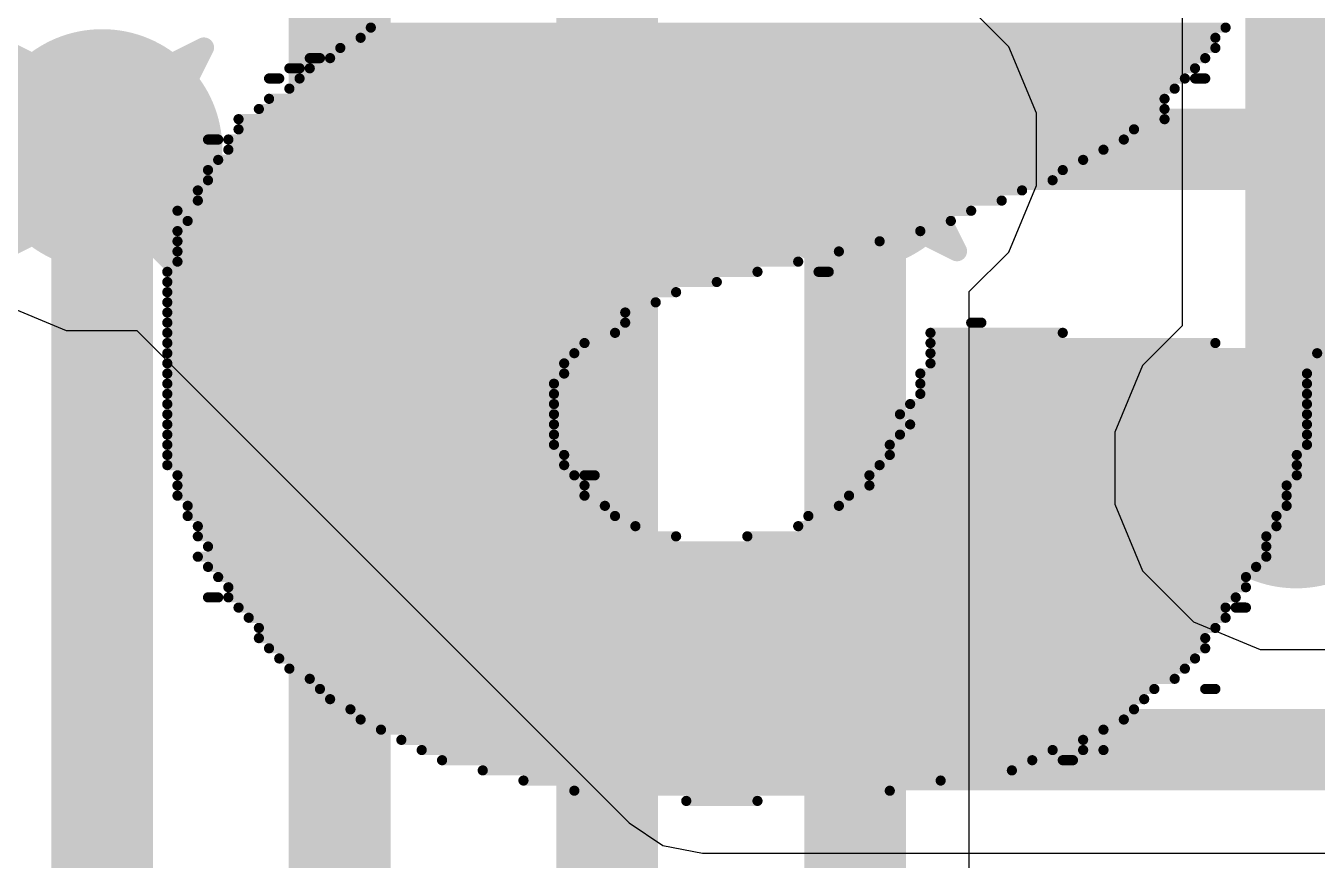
# Model space of a CAD drawing. Header units: inches. Extents: x -5 to 247, y -53 to 67.
# Drawn here: x 19.19 to 22.413, y -18.945 to -16.862 of the extents above; entities that cross this region are included whole.
import ezdxf

# ---------------------------------------------------------------- set-up
doc = ezdxf.new("R2010")
doc.units = ezdxf.units.IN
for name, color, linetype in [('Bottom Layer', 5, 'Continuous'), ('Bottom Overlay', 54, 'Continuous'), ('Drill Drawing', 1, 'Continuous'), ('Top Layer', 1, 'Continuous'), ('Via Holes', 16, 'Continuous')]:
    doc.layers.add(name, color=color, linetype=linetype)

msp = doc.modelspace()

# ---------------------------------------------------------------- hatches: boundary and pattern name
at = {"layer": 'Bottom Layer'}
h = msp.add_hatch(color=5, dxfattribs=at)
edge = h.paths.add_edge_path()
edge.add_arc((19.3802, -17.1707), 0.3, 0, 360)
h = msp.add_hatch(color=5, dxfattribs=at)
edge = h.paths.add_edge_path()
edge.add_arc((21.2598, -17.1707), 0.3, 0, 360)
h = msp.add_hatch(color=5, dxfattribs=at)
edge = h.paths.add_edge_path()
edge.add_arc((22.3607, -17.9665), 0.3, 0, 360)
at = {"layer": 'Top Layer'}
h = msp.add_hatch(color=1, dxfattribs=at)
edge = h.paths.add_edge_path()
edge.add_arc((19.3802, -17.1707), 0.3, 0, 360)
h = msp.add_hatch(color=1, dxfattribs=at)
edge = h.paths.add_edge_path()
edge.add_arc((21.2598, -17.1707), 0.3, 0, 360)
h = msp.add_hatch(color=1, dxfattribs=at)
edge = h.paths.add_edge_path()
edge.add_arc((22.3607, -17.9665), 0.3, 0, 360)
at = {"layer": 'Via Holes'}
h = msp.add_hatch(color=7, dxfattribs=at)
edge = h.paths.add_edge_path()
edge.add_arc((19.3802, -17.1707), 0.15, 0, 360)
h = msp.add_hatch(color=7, dxfattribs=at)
edge = h.paths.add_edge_path()
edge.add_arc((21.2598, -17.1707), 0.15, 0, 360)
h = msp.add_hatch(color=7, dxfattribs=at)
edge = h.paths.add_edge_path()
edge.add_arc((22.3607, -17.9665), 0.15, 0, 360)

# ---------------------------------------------------------------- linework, layer by layer
at = {"layer": 'Bottom Layer'}
for p, q in [((19.1239, -17.5542), (19.2902, -17.6231)), ((19.2902, -17.6231), (19.4664, -17.6231)), ((19.4664, -17.6231), (20.6954, -18.8521)), ((20.6954, -18.8521), (20.7794, -18.9083)), ((20.7794, -18.9083), (20.8785, -18.928)), ((20.8785, -18.928), (27.3733, -18.928))]:
    msp.add_line(p, q, dxfattribs=at)
for points in [[(19.3802, -17.1707, 0.2032, 0.2032, 0), (20.8785, -18.669, 0.2032, 0.2032, 0)], [(21.2598, -17.1707, 0.2032, 0.2032, 0), (26.9503, -17.1707, 0.2032, 0.2032, 0)], [(22.3607, -17.9665, 0.2032, 0.2032, 0), (22.3774, -17.9832, 0.2032, 0.2032, 0)], [(22.3774, -17.9832, 0.2032, 0.2032, 0), (27.0817, -17.9832, 0.2032, 0.2032, 0)], [(20.8785, -18.669, 0.2032, 0.2032, 0), (27.3733, -18.669, 0.2032, 0.2032, 0)]]:
    msp.add_lwpolyline(points, format="xyseb", dxfattribs=at)
for points in [[(19.3294, -17.1707, 0.1016, 0.1016, 1), (19.431, -17.1707, 0.1016, 0.1016, 1)], [(21.209, -17.1707, 0.1016, 0.1016, 1), (21.3106, -17.1707, 0.1016, 0.1016, 1)], [(22.3099, -17.9665, 0.1016, 0.1016, 1), (22.4115, -17.9665, 0.1016, 0.1016, 1)], [(22.3266, -17.9832, 0.1016, 0.1016, 1), (22.4282, -17.9832, 0.1016, 0.1016, 1)], [(22.3266, -17.9832, 0.1016, 0.1016, 1), (22.4282, -17.9832, 0.1016, 0.1016, 1)], [(20.8277, -18.669, 0.1016, 0.1016, 1), (20.9293, -18.669, 0.1016, 0.1016, 1)], [(20.8277, -18.669, 0.1016, 0.1016, 1), (20.9293, -18.669, 0.1016, 0.1016, 1)]]:
    msp.add_lwpolyline(points, format="xyseb", close=True, dxfattribs=at)
at = {"layer": 'Bottom Overlay'}
for points in [[(20.0509, -16.8668, 0.0254, 0.0254, 0), (22.1845, -16.8668, 0.0254, 0.0254, 0)], [(20.0255, -16.8922, 0.0254, 0.0254, 0), (22.1591, -16.8922, 0.0254, 0.0254, 0)], [(19.9747, -16.9176, 0.0254, 0.0254, 0), (22.1591, -16.9176, 0.0254, 0.0254, 0)], [(19.8985, -16.943, 0.0254, 0.0254, 0), (19.9239, -16.943, 0.0254, 0.0254, 0)], [(19.9493, -16.943, 0.0254, 0.0254, 0), (22.1337, -16.943, 0.0254, 0.0254, 0)], [(19.7969, -16.9938, 0.0254, 0.0254, 0), (19.8223, -16.9938, 0.0254, 0.0254, 0)], [(19.8477, -16.9684, 0.0254, 0.0254, 0), (19.8731, -16.9684, 0.0254, 0.0254, 0)], [(19.8731, -16.9938, 0.0254, 0.0254, 0), (22.0829, -16.9938, 0.0254, 0.0254, 0)], [(19.8985, -16.9684, 0.0254, 0.0254, 0), (22.1083, -16.9684, 0.0254, 0.0254, 0)], [(22.1083, -16.9938, 0.0254, 0.0254, 0), (22.1337, -16.9938, 0.0254, 0.0254, 0)], [(19.8477, -17.0192, 0.0254, 0.0254, 0), (22.0575, -17.0192, 0.0254, 0.0254, 0)], [(19.7969, -17.0446, 0.0254, 0.0254, 0), (22.0321, -17.0446, 0.0254, 0.0254, 0)], [(19.7207, -17.0954, 0.0254, 0.0254, 0), (22.0321, -17.0954, 0.0254, 0.0254, 0)], [(19.7715, -17.07, 0.0254, 0.0254, 0), (22.0321, -17.07, 0.0254, 0.0254, 0)], [(19.7207, -17.1208, 0.0254, 0.0254, 0), (21.9559, -17.1208, 0.0254, 0.0254, 0)], [(19.6445, -17.1462, 0.0254, 0.0254, 0), (19.6699, -17.1462, 0.0254, 0.0254, 0)], [(19.6953, -17.1462, 0.0254, 0.0254, 0), (21.9305, -17.1462, 0.0254, 0.0254, 0)], [(19.6953, -17.1716, 0.0254, 0.0254, 0), (21.8797, -17.1716, 0.0254, 0.0254, 0)], [(19.6445, -17.2224, 0.0254, 0.0254, 0), (21.7781, -17.2224, 0.0254, 0.0254, 0)], [(19.6699, -17.197, 0.0254, 0.0254, 0), (21.8289, -17.197, 0.0254, 0.0254, 0)], [(19.6445, -17.2478, 0.0254, 0.0254, 0), (21.7527, -17.2478, 0.0254, 0.0254, 0)], [(19.6191, -17.2732, 0.0254, 0.0254, 0), (21.6765, -17.2732, 0.0254, 0.0254, 0)], [(19.6191, -17.2986, 0.0254, 0.0254, 0), (21.6257, -17.2986, 0.0254, 0.0254, 0)], [(19.5683, -17.324, 0.0254, 0.0254, 0), (21.5495, -17.324, 0.0254, 0.0254, 0)], [(19.5937, -17.3494, 0.0254, 0.0254, 0), (21.4987, -17.3494, 0.0254, 0.0254, 0)], [(19.5683, -17.3748, 0.0254, 0.0254, 0), (21.4225, -17.3748, 0.0254, 0.0254, 0)], [(19.5683, -17.4002, 0.0254, 0.0254, 0), (21.3209, -17.4002, 0.0254, 0.0254, 0)], [(19.5683, -17.4256, 0.0254, 0.0254, 0), (21.2193, -17.4256, 0.0254, 0.0254, 0)], [(19.5683, -17.451, 0.0254, 0.0254, 0), (21.1177, -17.451, 0.0254, 0.0254, 0)], [(19.5429, -17.4764, 0.0254, 0.0254, 0), (21.0161, -17.4764, 0.0254, 0.0254, 0)], [(21.1685, -17.4764, 0.0254, 0.0254, 0), (21.1939, -17.4764, 0.0254, 0.0254, 0)], [(19.5429, -17.5018, 0.0254, 0.0254, 0), (20.9145, -17.5018, 0.0254, 0.0254, 0)], [(19.5429, -17.5272, 0.0254, 0.0254, 0), (20.8129, -17.5272, 0.0254, 0.0254, 0)], [(19.5429, -17.5526, 0.0254, 0.0254, 0), (20.7621, -17.5526, 0.0254, 0.0254, 0)], [(19.5429, -17.578, 0.0254, 0.0254, 0), (20.6859, -17.578, 0.0254, 0.0254, 0)], [(19.5429, -17.6034, 0.0254, 0.0254, 0), (20.6859, -17.6034, 0.0254, 0.0254, 0)], [(21.5495, -17.6034, 0.0254, 0.0254, 0), (21.5749, -17.6034, 0.0254, 0.0254, 0)], [(19.5429, -17.6288, 0.0254, 0.0254, 0), (20.6605, -17.6288, 0.0254, 0.0254, 0)], [(21.4479, -17.6288, 0.0254, 0.0254, 0), (21.7781, -17.6288, 0.0254, 0.0254, 0)], [(19.5429, -17.6542, 0.0254, 0.0254, 0), (20.5843, -17.6542, 0.0254, 0.0254, 0)], [(21.4479, -17.6542, 0.0254, 0.0254, 0), (22.1591, -17.6542, 0.0254, 0.0254, 0)], [(19.5429, -17.6796, 0.0254, 0.0254, 0), (20.5589, -17.6796, 0.0254, 0.0254, 0)], [(19.5429, -17.705, 0.0254, 0.0254, 0), (20.5335, -17.705, 0.0254, 0.0254, 0)], [(21.4479, -17.6796, 0.0254, 0.0254, 0), (22.4131, -17.6796, 0.0254, 0.0254, 0)], [(21.4479, -17.705, 0.0254, 0.0254, 0), (22.4385, -17.705, 0.0254, 0.0254, 0)], [(19.5429, -17.7304, 0.0254, 0.0254, 0), (20.5335, -17.7304, 0.0254, 0.0254, 0)], [(21.4225, -17.7304, 0.0254, 0.0254, 0), (22.3877, -17.7304, 0.0254, 0.0254, 0)], [(19.5429, -17.7558, 0.0254, 0.0254, 0), (20.5081, -17.7558, 0.0254, 0.0254, 0)], [(21.4225, -17.7558, 0.0254, 0.0254, 0), (22.3877, -17.7558, 0.0254, 0.0254, 0)], [(19.5429, -17.7812, 0.0254, 0.0254, 0), (20.5081, -17.7812, 0.0254, 0.0254, 0)], [(21.4225, -17.7812, 0.0254, 0.0254, 0), (22.3877, -17.7812, 0.0254, 0.0254, 0)], [(19.5429, -17.8066, 0.0254, 0.0254, 0), (20.5081, -17.8066, 0.0254, 0.0254, 0)], [(19.5429, -17.832, 0.0254, 0.0254, 0), (20.5081, -17.832, 0.0254, 0.0254, 0)], [(21.3717, -17.832, 0.0254, 0.0254, 0), (22.3877, -17.832, 0.0254, 0.0254, 0)], [(21.3971, -17.8066, 0.0254, 0.0254, 0), (22.3877, -17.8066, 0.0254, 0.0254, 0)], [(19.5429, -17.8574, 0.0254, 0.0254, 0), (20.5081, -17.8574, 0.0254, 0.0254, 0)], [(21.3971, -17.8574, 0.0254, 0.0254, 0), (22.3877, -17.8574, 0.0254, 0.0254, 0)], [(19.5429, -17.8828, 0.0254, 0.0254, 0), (20.5081, -17.8828, 0.0254, 0.0254, 0)], [(21.3717, -17.8828, 0.0254, 0.0254, 0), (22.3877, -17.8828, 0.0254, 0.0254, 0)], [(19.5429, -17.9082, 0.0254, 0.0254, 0), (20.5081, -17.9082, 0.0254, 0.0254, 0)], [(19.5429, -17.9336, 0.0254, 0.0254, 0), (20.5335, -17.9336, 0.0254, 0.0254, 0)], [(21.3463, -17.9082, 0.0254, 0.0254, 0), (22.3877, -17.9082, 0.0254, 0.0254, 0)], [(21.3463, -17.9336, 0.0254, 0.0254, 0), (22.3623, -17.9336, 0.0254, 0.0254, 0)], [(19.5429, -17.959, 0.0254, 0.0254, 0), (20.5335, -17.959, 0.0254, 0.0254, 0)], [(21.3209, -17.959, 0.0254, 0.0254, 0), (22.3623, -17.959, 0.0254, 0.0254, 0)], [(19.5683, -17.9844, 0.0254, 0.0254, 0), (20.5589, -17.9844, 0.0254, 0.0254, 0)], [(20.5843, -17.9844, 0.0254, 0.0254, 0), (20.6097, -17.9844, 0.0254, 0.0254, 0)], [(21.2955, -17.9844, 0.0254, 0.0254, 0), (22.3623, -17.9844, 0.0254, 0.0254, 0)], [(19.5683, -18.0098, 0.0254, 0.0254, 0), (20.5843, -18.0098, 0.0254, 0.0254, 0)], [(21.2955, -18.0098, 0.0254, 0.0254, 0), (22.3369, -18.0098, 0.0254, 0.0254, 0)], [(19.5683, -18.0352, 0.0254, 0.0254, 0), (20.5843, -18.0352, 0.0254, 0.0254, 0)], [(19.5937, -18.0606, 0.0254, 0.0254, 0), (20.6351, -18.0606, 0.0254, 0.0254, 0)], [(21.2193, -18.0606, 0.0254, 0.0254, 0), (22.3369, -18.0606, 0.0254, 0.0254, 0)], [(21.2447, -18.0352, 0.0254, 0.0254, 0), (22.3369, -18.0352, 0.0254, 0.0254, 0)], [(19.5937, -18.086, 0.0254, 0.0254, 0), (20.6605, -18.086, 0.0254, 0.0254, 0)], [(21.1431, -18.086, 0.0254, 0.0254, 0), (22.3115, -18.086, 0.0254, 0.0254, 0)], [(19.6191, -18.1114, 0.0254, 0.0254, 0), (20.7113, -18.1114, 0.0254, 0.0254, 0)], [(21.1177, -18.1114, 0.0254, 0.0254, 0), (22.3115, -18.1114, 0.0254, 0.0254, 0)], [(19.6191, -18.1368, 0.0254, 0.0254, 0), (20.8129, -18.1368, 0.0254, 0.0254, 0)], [(20.9907, -18.1368, 0.0254, 0.0254, 0), (22.2861, -18.1368, 0.0254, 0.0254, 0)], [(19.6191, -18.1876, 0.0254, 0.0254, 0), (22.2861, -18.1876, 0.0254, 0.0254, 0)], [(19.6445, -18.1622, 0.0254, 0.0254, 0), (22.2861, -18.1622, 0.0254, 0.0254, 0)], [(19.6445, -18.213, 0.0254, 0.0254, 0), (22.2607, -18.213, 0.0254, 0.0254, 0)], [(19.6699, -18.2384, 0.0254, 0.0254, 0), (22.2353, -18.2384, 0.0254, 0.0254, 0)], [(19.6445, -18.2892, 0.0254, 0.0254, 0), (19.6699, -18.2892, 0.0254, 0.0254, 0)], [(19.6953, -18.2638, 0.0254, 0.0254, 0), (22.2353, -18.2638, 0.0254, 0.0254, 0)], [(19.6953, -18.2892, 0.0254, 0.0254, 0), (22.2099, -18.2892, 0.0254, 0.0254, 0)], [(19.7207, -18.3146, 0.0254, 0.0254, 0), (22.1845, -18.3146, 0.0254, 0.0254, 0)], [(22.2099, -18.3146, 0.0254, 0.0254, 0), (22.2353, -18.3146, 0.0254, 0.0254, 0)], [(19.7461, -18.34, 0.0254, 0.0254, 0), (22.1845, -18.34, 0.0254, 0.0254, 0)], [(19.7715, -18.3654, 0.0254, 0.0254, 0), (22.1591, -18.3654, 0.0254, 0.0254, 0)], [(19.7715, -18.3908, 0.0254, 0.0254, 0), (22.1337, -18.3908, 0.0254, 0.0254, 0)], [(19.7969, -18.4162, 0.0254, 0.0254, 0), (22.1337, -18.4162, 0.0254, 0.0254, 0)], [(19.8223, -18.4416, 0.0254, 0.0254, 0), (22.1083, -18.4416, 0.0254, 0.0254, 0)], [(19.8477, -18.467, 0.0254, 0.0254, 0), (22.0829, -18.467, 0.0254, 0.0254, 0)], [(19.8985, -18.4924, 0.0254, 0.0254, 0), (22.0575, -18.4924, 0.0254, 0.0254, 0)], [(19.9239, -18.5178, 0.0254, 0.0254, 0), (22.0067, -18.5178, 0.0254, 0.0254, 0)], [(19.9493, -18.5432, 0.0254, 0.0254, 0), (21.9813, -18.5432, 0.0254, 0.0254, 0)], [(22.1337, -18.5178, 0.0254, 0.0254, 0), (22.1591, -18.5178, 0.0254, 0.0254, 0)], [(20.0001, -18.5686, 0.0254, 0.0254, 0), (21.9559, -18.5686, 0.0254, 0.0254, 0)], [(20.0255, -18.594, 0.0254, 0.0254, 0), (21.9305, -18.594, 0.0254, 0.0254, 0)], [(20.0763, -18.6194, 0.0254, 0.0254, 0), (21.8797, -18.6194, 0.0254, 0.0254, 0)], [(20.1271, -18.6448, 0.0254, 0.0254, 0), (21.8289, -18.6448, 0.0254, 0.0254, 0)], [(20.1779, -18.6702, 0.0254, 0.0254, 0), (21.7527, -18.6702, 0.0254, 0.0254, 0)], [(21.8289, -18.6702, 0.0254, 0.0254, 0), (21.8797, -18.6702, 0.0254, 0.0254, 0)], [(20.2287, -18.6956, 0.0254, 0.0254, 0), (21.7019, -18.6956, 0.0254, 0.0254, 0)], [(21.7781, -18.6956, 0.0254, 0.0254, 0), (21.8035, -18.6956, 0.0254, 0.0254, 0)], [(20.3303, -18.721, 0.0254, 0.0254, 0), (21.6511, -18.721, 0.0254, 0.0254, 0)], [(20.4319, -18.7464, 0.0254, 0.0254, 0), (21.4733, -18.7464, 0.0254, 0.0254, 0)], [(20.5589, -18.7718, 0.0254, 0.0254, 0), (21.3463, -18.7718, 0.0254, 0.0254, 0)], [(20.8383, -18.7972, 0.0254, 0.0254, 0), (21.0161, -18.7972, 0.0254, 0.0254, 0)]]:
    msp.add_lwpolyline(points, format="xyseb", dxfattribs=at)
for points in [[(20.0445, -16.8668, 0.0127, 0.0127, 1), (20.0572, -16.8668, 0.0127, 0.0127, 1)], [(22.1781, -16.8668, 0.0127, 0.0127, 1), (22.1908, -16.8668, 0.0127, 0.0127, 1)], [(20.0191, -16.8922, 0.0127, 0.0127, 1), (20.0318, -16.8922, 0.0127, 0.0127, 1)], [(22.1527, -16.8922, 0.0127, 0.0127, 1), (22.1654, -16.8922, 0.0127, 0.0127, 1)], [(19.9683, -16.9176, 0.0127, 0.0127, 1), (19.981, -16.9176, 0.0127, 0.0127, 1)], [(22.1527, -16.9176, 0.0127, 0.0127, 1), (22.1654, -16.9176, 0.0127, 0.0127, 1)], [(19.8921, -16.943, 0.0127, 0.0127, 1), (19.9048, -16.943, 0.0127, 0.0127, 1)], [(19.9175, -16.943, 0.0127, 0.0127, 1), (19.9302, -16.943, 0.0127, 0.0127, 1)], [(19.9429, -16.943, 0.0127, 0.0127, 1), (19.9556, -16.943, 0.0127, 0.0127, 1)], [(22.1273, -16.943, 0.0127, 0.0127, 1), (22.14, -16.943, 0.0127, 0.0127, 1)], [(19.7905, -16.9938, 0.0127, 0.0127, 1), (19.8032, -16.9938, 0.0127, 0.0127, 1)], [(19.8159, -16.9938, 0.0127, 0.0127, 1), (19.8286, -16.9938, 0.0127, 0.0127, 1)], [(19.8413, -16.9684, 0.0127, 0.0127, 1), (19.854, -16.9684, 0.0127, 0.0127, 1)], [(19.8667, -16.9684, 0.0127, 0.0127, 1), (19.8794, -16.9684, 0.0127, 0.0127, 1)], [(19.8667, -16.9938, 0.0127, 0.0127, 1), (19.8794, -16.9938, 0.0127, 0.0127, 1)], [(19.8921, -16.9684, 0.0127, 0.0127, 1), (19.9048, -16.9684, 0.0127, 0.0127, 1)], [(22.0765, -16.9938, 0.0127, 0.0127, 1), (22.0892, -16.9938, 0.0127, 0.0127, 1)], [(22.1019, -16.9684, 0.0127, 0.0127, 1), (22.1146, -16.9684, 0.0127, 0.0127, 1)], [(22.1019, -16.9938, 0.0127, 0.0127, 1), (22.1146, -16.9938, 0.0127, 0.0127, 1)], [(22.1273, -16.9938, 0.0127, 0.0127, 1), (22.14, -16.9938, 0.0127, 0.0127, 1)], [(19.8413, -17.0192, 0.0127, 0.0127, 1), (19.854, -17.0192, 0.0127, 0.0127, 1)], [(22.0511, -17.0192, 0.0127, 0.0127, 1), (22.0638, -17.0192, 0.0127, 0.0127, 1)], [(19.7905, -17.0446, 0.0127, 0.0127, 1), (19.8032, -17.0446, 0.0127, 0.0127, 1)], [(22.0257, -17.0446, 0.0127, 0.0127, 1), (22.0384, -17.0446, 0.0127, 0.0127, 1)], [(19.7143, -17.0954, 0.0127, 0.0127, 1), (19.727, -17.0954, 0.0127, 0.0127, 1)], [(19.7651, -17.07, 0.0127, 0.0127, 1), (19.7778, -17.07, 0.0127, 0.0127, 1)], [(22.0257, -17.07, 0.0127, 0.0127, 1), (22.0384, -17.07, 0.0127, 0.0127, 1)], [(22.0257, -17.0954, 0.0127, 0.0127, 1), (22.0384, -17.0954, 0.0127, 0.0127, 1)], [(19.7143, -17.1208, 0.0127, 0.0127, 1), (19.727, -17.1208, 0.0127, 0.0127, 1)], [(21.9495, -17.1208, 0.0127, 0.0127, 1), (21.9622, -17.1208, 0.0127, 0.0127, 1)], [(19.6381, -17.1462, 0.0127, 0.0127, 1), (19.6508, -17.1462, 0.0127, 0.0127, 1)], [(19.6635, -17.1462, 0.0127, 0.0127, 1), (19.6762, -17.1462, 0.0127, 0.0127, 1)], [(19.6889, -17.1462, 0.0127, 0.0127, 1), (19.7016, -17.1462, 0.0127, 0.0127, 1)], [(21.9241, -17.1462, 0.0127, 0.0127, 1), (21.9368, -17.1462, 0.0127, 0.0127, 1)], [(19.6889, -17.1716, 0.0127, 0.0127, 1), (19.7016, -17.1716, 0.0127, 0.0127, 1)], [(21.8733, -17.1716, 0.0127, 0.0127, 1), (21.886, -17.1716, 0.0127, 0.0127, 1)], [(19.6381, -17.2224, 0.0127, 0.0127, 1), (19.6508, -17.2224, 0.0127, 0.0127, 1)], [(19.6635, -17.197, 0.0127, 0.0127, 1), (19.6762, -17.197, 0.0127, 0.0127, 1)], [(21.7717, -17.2224, 0.0127, 0.0127, 1), (21.7844, -17.2224, 0.0127, 0.0127, 1)], [(21.8225, -17.197, 0.0127, 0.0127, 1), (21.8352, -17.197, 0.0127, 0.0127, 1)], [(19.6381, -17.2478, 0.0127, 0.0127, 1), (19.6508, -17.2478, 0.0127, 0.0127, 1)], [(21.7463, -17.2478, 0.0127, 0.0127, 1), (21.759, -17.2478, 0.0127, 0.0127, 1)], [(19.6127, -17.2732, 0.0127, 0.0127, 1), (19.6254, -17.2732, 0.0127, 0.0127, 1)], [(21.6701, -17.2732, 0.0127, 0.0127, 1), (21.6828, -17.2732, 0.0127, 0.0127, 1)], [(19.6127, -17.2986, 0.0127, 0.0127, 1), (19.6254, -17.2986, 0.0127, 0.0127, 1)], [(21.6193, -17.2986, 0.0127, 0.0127, 1), (21.632, -17.2986, 0.0127, 0.0127, 1)], [(19.5619, -17.324, 0.0127, 0.0127, 1), (19.5746, -17.324, 0.0127, 0.0127, 1)], [(19.5873, -17.3494, 0.0127, 0.0127, 1), (19.6, -17.3494, 0.0127, 0.0127, 1)], [(21.4923, -17.3494, 0.0127, 0.0127, 1), (21.505, -17.3494, 0.0127, 0.0127, 1)], [(21.5431, -17.324, 0.0127, 0.0127, 1), (21.5558, -17.324, 0.0127, 0.0127, 1)], [(19.5619, -17.3748, 0.0127, 0.0127, 1), (19.5746, -17.3748, 0.0127, 0.0127, 1)], [(21.4161, -17.3748, 0.0127, 0.0127, 1), (21.4288, -17.3748, 0.0127, 0.0127, 1)], [(19.5619, -17.4002, 0.0127, 0.0127, 1), (19.5746, -17.4002, 0.0127, 0.0127, 1)], [(21.3145, -17.4002, 0.0127, 0.0127, 1), (21.3272, -17.4002, 0.0127, 0.0127, 1)], [(19.5619, -17.4256, 0.0127, 0.0127, 1), (19.5746, -17.4256, 0.0127, 0.0127, 1)], [(19.5619, -17.451, 0.0127, 0.0127, 1), (19.5746, -17.451, 0.0127, 0.0127, 1)], [(21.1113, -17.451, 0.0127, 0.0127, 1), (21.124, -17.451, 0.0127, 0.0127, 1)], [(21.2129, -17.4256, 0.0127, 0.0127, 1), (21.2256, -17.4256, 0.0127, 0.0127, 1)], [(19.5365, -17.4764, 0.0127, 0.0127, 1), (19.5492, -17.4764, 0.0127, 0.0127, 1)], [(21.0097, -17.4764, 0.0127, 0.0127, 1), (21.0224, -17.4764, 0.0127, 0.0127, 1)], [(21.1621, -17.4764, 0.0127, 0.0127, 1), (21.1748, -17.4764, 0.0127, 0.0127, 1)], [(21.1875, -17.4764, 0.0127, 0.0127, 1), (21.2002, -17.4764, 0.0127, 0.0127, 1)], [(19.5365, -17.5018, 0.0127, 0.0127, 1), (19.5492, -17.5018, 0.0127, 0.0127, 1)], [(20.9081, -17.5018, 0.0127, 0.0127, 1), (20.9208, -17.5018, 0.0127, 0.0127, 1)], [(19.5365, -17.5272, 0.0127, 0.0127, 1), (19.5492, -17.5272, 0.0127, 0.0127, 1)], [(20.8065, -17.5272, 0.0127, 0.0127, 1), (20.8192, -17.5272, 0.0127, 0.0127, 1)], [(19.5365, -17.5526, 0.0127, 0.0127, 1), (19.5492, -17.5526, 0.0127, 0.0127, 1)], [(19.5365, -17.578, 0.0127, 0.0127, 1), (19.5492, -17.578, 0.0127, 0.0127, 1)], [(20.6795, -17.578, 0.0127, 0.0127, 1), (20.6922, -17.578, 0.0127, 0.0127, 1)], [(20.7557, -17.5526, 0.0127, 0.0127, 1), (20.7684, -17.5526, 0.0127, 0.0127, 1)], [(19.5365, -17.6034, 0.0127, 0.0127, 1), (19.5492, -17.6034, 0.0127, 0.0127, 1)], [(20.6795, -17.6034, 0.0127, 0.0127, 1), (20.6922, -17.6034, 0.0127, 0.0127, 1)], [(21.5431, -17.6034, 0.0127, 0.0127, 1), (21.5558, -17.6034, 0.0127, 0.0127, 1)], [(21.5685, -17.6034, 0.0127, 0.0127, 1), (21.5812, -17.6034, 0.0127, 0.0127, 1)], [(19.5365, -17.6288, 0.0127, 0.0127, 1), (19.5492, -17.6288, 0.0127, 0.0127, 1)], [(20.6541, -17.6288, 0.0127, 0.0127, 1), (20.6668, -17.6288, 0.0127, 0.0127, 1)], [(21.4415, -17.6288, 0.0127, 0.0127, 1), (21.4542, -17.6288, 0.0127, 0.0127, 1)], [(21.7717, -17.6288, 0.0127, 0.0127, 1), (21.7844, -17.6288, 0.0127, 0.0127, 1)], [(19.5365, -17.6542, 0.0127, 0.0127, 1), (19.5492, -17.6542, 0.0127, 0.0127, 1)], [(20.5779, -17.6542, 0.0127, 0.0127, 1), (20.5906, -17.6542, 0.0127, 0.0127, 1)], [(21.4415, -17.6542, 0.0127, 0.0127, 1), (21.4542, -17.6542, 0.0127, 0.0127, 1)], [(22.1527, -17.6542, 0.0127, 0.0127, 1), (22.1654, -17.6542, 0.0127, 0.0127, 1)], [(19.5365, -17.6796, 0.0127, 0.0127, 1), (19.5492, -17.6796, 0.0127, 0.0127, 1)], [(19.5365, -17.705, 0.0127, 0.0127, 1), (19.5492, -17.705, 0.0127, 0.0127, 1)], [(20.5271, -17.705, 0.0127, 0.0127, 1), (20.5398, -17.705, 0.0127, 0.0127, 1)], [(20.5525, -17.6796, 0.0127, 0.0127, 1), (20.5652, -17.6796, 0.0127, 0.0127, 1)], [(21.4415, -17.6796, 0.0127, 0.0127, 1), (21.4542, -17.6796, 0.0127, 0.0127, 1)], [(21.4415, -17.705, 0.0127, 0.0127, 1), (21.4542, -17.705, 0.0127, 0.0127, 1)], [(22.4067, -17.6796, 0.0127, 0.0127, 1), (22.4194, -17.6796, 0.0127, 0.0127, 1)], [(19.5365, -17.7304, 0.0127, 0.0127, 1), (19.5492, -17.7304, 0.0127, 0.0127, 1)], [(20.5271, -17.7304, 0.0127, 0.0127, 1), (20.5398, -17.7304, 0.0127, 0.0127, 1)], [(21.4161, -17.7304, 0.0127, 0.0127, 1), (21.4288, -17.7304, 0.0127, 0.0127, 1)], [(22.3813, -17.7304, 0.0127, 0.0127, 1), (22.394, -17.7304, 0.0127, 0.0127, 1)], [(19.5365, -17.7558, 0.0127, 0.0127, 1), (19.5492, -17.7558, 0.0127, 0.0127, 1)], [(20.5017, -17.7558, 0.0127, 0.0127, 1), (20.5144, -17.7558, 0.0127, 0.0127, 1)], [(21.4161, -17.7558, 0.0127, 0.0127, 1), (21.4288, -17.7558, 0.0127, 0.0127, 1)], [(22.3813, -17.7558, 0.0127, 0.0127, 1), (22.394, -17.7558, 0.0127, 0.0127, 1)], [(19.5365, -17.7812, 0.0127, 0.0127, 1), (19.5492, -17.7812, 0.0127, 0.0127, 1)], [(20.5017, -17.7812, 0.0127, 0.0127, 1), (20.5144, -17.7812, 0.0127, 0.0127, 1)], [(21.4161, -17.7812, 0.0127, 0.0127, 1), (21.4288, -17.7812, 0.0127, 0.0127, 1)], [(22.3813, -17.7812, 0.0127, 0.0127, 1), (22.394, -17.7812, 0.0127, 0.0127, 1)], [(19.5365, -17.8066, 0.0127, 0.0127, 1), (19.5492, -17.8066, 0.0127, 0.0127, 1)], [(19.5365, -17.832, 0.0127, 0.0127, 1), (19.5492, -17.832, 0.0127, 0.0127, 1)], [(20.5017, -17.8066, 0.0127, 0.0127, 1), (20.5144, -17.8066, 0.0127, 0.0127, 1)], [(20.5017, -17.832, 0.0127, 0.0127, 1), (20.5144, -17.832, 0.0127, 0.0127, 1)], [(21.3653, -17.832, 0.0127, 0.0127, 1), (21.378, -17.832, 0.0127, 0.0127, 1)], [(21.3907, -17.8066, 0.0127, 0.0127, 1), (21.4034, -17.8066, 0.0127, 0.0127, 1)], [(22.3813, -17.8066, 0.0127, 0.0127, 1), (22.394, -17.8066, 0.0127, 0.0127, 1)], [(22.3813, -17.832, 0.0127, 0.0127, 1), (22.394, -17.832, 0.0127, 0.0127, 1)], [(19.5365, -17.8574, 0.0127, 0.0127, 1), (19.5492, -17.8574, 0.0127, 0.0127, 1)], [(20.5017, -17.8574, 0.0127, 0.0127, 1), (20.5144, -17.8574, 0.0127, 0.0127, 1)], [(21.3907, -17.8574, 0.0127, 0.0127, 1), (21.4034, -17.8574, 0.0127, 0.0127, 1)], [(22.3813, -17.8574, 0.0127, 0.0127, 1), (22.394, -17.8574, 0.0127, 0.0127, 1)], [(19.5365, -17.8828, 0.0127, 0.0127, 1), (19.5492, -17.8828, 0.0127, 0.0127, 1)], [(20.5017, -17.8828, 0.0127, 0.0127, 1), (20.5144, -17.8828, 0.0127, 0.0127, 1)], [(21.3653, -17.8828, 0.0127, 0.0127, 1), (21.378, -17.8828, 0.0127, 0.0127, 1)], [(22.3813, -17.8828, 0.0127, 0.0127, 1), (22.394, -17.8828, 0.0127, 0.0127, 1)], [(19.5365, -17.9082, 0.0127, 0.0127, 1), (19.5492, -17.9082, 0.0127, 0.0127, 1)], [(19.5365, -17.9336, 0.0127, 0.0127, 1), (19.5492, -17.9336, 0.0127, 0.0127, 1)], [(20.5017, -17.9082, 0.0127, 0.0127, 1), (20.5144, -17.9082, 0.0127, 0.0127, 1)], [(20.5271, -17.9336, 0.0127, 0.0127, 1), (20.5398, -17.9336, 0.0127, 0.0127, 1)], [(21.3399, -17.9082, 0.0127, 0.0127, 1), (21.3526, -17.9082, 0.0127, 0.0127, 1)], [(21.3399, -17.9336, 0.0127, 0.0127, 1), (21.3526, -17.9336, 0.0127, 0.0127, 1)], [(22.3559, -17.9336, 0.0127, 0.0127, 1), (22.3686, -17.9336, 0.0127, 0.0127, 1)], [(22.3813, -17.9082, 0.0127, 0.0127, 1), (22.394, -17.9082, 0.0127, 0.0127, 1)], [(19.5365, -17.959, 0.0127, 0.0127, 1), (19.5492, -17.959, 0.0127, 0.0127, 1)], [(20.5271, -17.959, 0.0127, 0.0127, 1), (20.5398, -17.959, 0.0127, 0.0127, 1)], [(21.3145, -17.959, 0.0127, 0.0127, 1), (21.3272, -17.959, 0.0127, 0.0127, 1)], [(22.3559, -17.959, 0.0127, 0.0127, 1), (22.3686, -17.959, 0.0127, 0.0127, 1)], [(19.5619, -17.9844, 0.0127, 0.0127, 1), (19.5746, -17.9844, 0.0127, 0.0127, 1)], [(20.5525, -17.9844, 0.0127, 0.0127, 1), (20.5652, -17.9844, 0.0127, 0.0127, 1)], [(20.5779, -17.9844, 0.0127, 0.0127, 1), (20.5906, -17.9844, 0.0127, 0.0127, 1)], [(20.6033, -17.9844, 0.0127, 0.0127, 1), (20.616, -17.9844, 0.0127, 0.0127, 1)], [(21.2891, -17.9844, 0.0127, 0.0127, 1), (21.3018, -17.9844, 0.0127, 0.0127, 1)], [(22.3559, -17.9844, 0.0127, 0.0127, 1), (22.3686, -17.9844, 0.0127, 0.0127, 1)], [(19.5619, -18.0098, 0.0127, 0.0127, 1), (19.5746, -18.0098, 0.0127, 0.0127, 1)], [(20.5779, -18.0098, 0.0127, 0.0127, 1), (20.5906, -18.0098, 0.0127, 0.0127, 1)], [(21.2891, -18.0098, 0.0127, 0.0127, 1), (21.3018, -18.0098, 0.0127, 0.0127, 1)], [(22.3305, -18.0098, 0.0127, 0.0127, 1), (22.3432, -18.0098, 0.0127, 0.0127, 1)], [(19.5619, -18.0352, 0.0127, 0.0127, 1), (19.5746, -18.0352, 0.0127, 0.0127, 1)], [(19.5873, -18.0606, 0.0127, 0.0127, 1), (19.6, -18.0606, 0.0127, 0.0127, 1)], [(20.5779, -18.0352, 0.0127, 0.0127, 1), (20.5906, -18.0352, 0.0127, 0.0127, 1)], [(20.6287, -18.0606, 0.0127, 0.0127, 1), (20.6414, -18.0606, 0.0127, 0.0127, 1)], [(21.2129, -18.0606, 0.0127, 0.0127, 1), (21.2256, -18.0606, 0.0127, 0.0127, 1)], [(21.2383, -18.0352, 0.0127, 0.0127, 1), (21.251, -18.0352, 0.0127, 0.0127, 1)], [(22.3305, -18.0352, 0.0127, 0.0127, 1), (22.3432, -18.0352, 0.0127, 0.0127, 1)], [(22.3305, -18.0606, 0.0127, 0.0127, 1), (22.3432, -18.0606, 0.0127, 0.0127, 1)], [(19.5873, -18.086, 0.0127, 0.0127, 1), (19.6, -18.086, 0.0127, 0.0127, 1)], [(20.6541, -18.086, 0.0127, 0.0127, 1), (20.6668, -18.086, 0.0127, 0.0127, 1)], [(21.1367, -18.086, 0.0127, 0.0127, 1), (21.1494, -18.086, 0.0127, 0.0127, 1)], [(22.3051, -18.086, 0.0127, 0.0127, 1), (22.3178, -18.086, 0.0127, 0.0127, 1)], [(19.6127, -18.1114, 0.0127, 0.0127, 1), (19.6254, -18.1114, 0.0127, 0.0127, 1)], [(20.7049, -18.1114, 0.0127, 0.0127, 1), (20.7176, -18.1114, 0.0127, 0.0127, 1)], [(21.1113, -18.1114, 0.0127, 0.0127, 1), (21.124, -18.1114, 0.0127, 0.0127, 1)], [(22.3051, -18.1114, 0.0127, 0.0127, 1), (22.3178, -18.1114, 0.0127, 0.0127, 1)], [(19.6127, -18.1368, 0.0127, 0.0127, 1), (19.6254, -18.1368, 0.0127, 0.0127, 1)], [(20.8065, -18.1368, 0.0127, 0.0127, 1), (20.8192, -18.1368, 0.0127, 0.0127, 1)], [(20.9843, -18.1368, 0.0127, 0.0127, 1), (20.997, -18.1368, 0.0127, 0.0127, 1)], [(22.2797, -18.1368, 0.0127, 0.0127, 1), (22.2924, -18.1368, 0.0127, 0.0127, 1)], [(19.6127, -18.1876, 0.0127, 0.0127, 1), (19.6254, -18.1876, 0.0127, 0.0127, 1)], [(19.6381, -18.1622, 0.0127, 0.0127, 1), (19.6508, -18.1622, 0.0127, 0.0127, 1)], [(22.2797, -18.1622, 0.0127, 0.0127, 1), (22.2924, -18.1622, 0.0127, 0.0127, 1)], [(22.2797, -18.1876, 0.0127, 0.0127, 1), (22.2924, -18.1876, 0.0127, 0.0127, 1)], [(19.6381, -18.213, 0.0127, 0.0127, 1), (19.6508, -18.213, 0.0127, 0.0127, 1)], [(22.2543, -18.213, 0.0127, 0.0127, 1), (22.267, -18.213, 0.0127, 0.0127, 1)], [(19.6635, -18.2384, 0.0127, 0.0127, 1), (19.6762, -18.2384, 0.0127, 0.0127, 1)], [(22.2289, -18.2384, 0.0127, 0.0127, 1), (22.2416, -18.2384, 0.0127, 0.0127, 1)], [(19.6381, -18.2892, 0.0127, 0.0127, 1), (19.6508, -18.2892, 0.0127, 0.0127, 1)], [(19.6635, -18.2892, 0.0127, 0.0127, 1), (19.6762, -18.2892, 0.0127, 0.0127, 1)], [(19.6889, -18.2638, 0.0127, 0.0127, 1), (19.7016, -18.2638, 0.0127, 0.0127, 1)], [(19.6889, -18.2892, 0.0127, 0.0127, 1), (19.7016, -18.2892, 0.0127, 0.0127, 1)], [(22.2035, -18.2892, 0.0127, 0.0127, 1), (22.2162, -18.2892, 0.0127, 0.0127, 1)], [(22.2289, -18.2638, 0.0127, 0.0127, 1), (22.2416, -18.2638, 0.0127, 0.0127, 1)], [(19.7143, -18.3146, 0.0127, 0.0127, 1), (19.727, -18.3146, 0.0127, 0.0127, 1)], [(22.1781, -18.3146, 0.0127, 0.0127, 1), (22.1908, -18.3146, 0.0127, 0.0127, 1)], [(22.2035, -18.3146, 0.0127, 0.0127, 1), (22.2162, -18.3146, 0.0127, 0.0127, 1)], [(22.2289, -18.3146, 0.0127, 0.0127, 1), (22.2416, -18.3146, 0.0127, 0.0127, 1)], [(19.7397, -18.34, 0.0127, 0.0127, 1), (19.7524, -18.34, 0.0127, 0.0127, 1)], [(22.1781, -18.34, 0.0127, 0.0127, 1), (22.1908, -18.34, 0.0127, 0.0127, 1)], [(19.7651, -18.3654, 0.0127, 0.0127, 1), (19.7778, -18.3654, 0.0127, 0.0127, 1)], [(22.1527, -18.3654, 0.0127, 0.0127, 1), (22.1654, -18.3654, 0.0127, 0.0127, 1)], [(19.7651, -18.3908, 0.0127, 0.0127, 1), (19.7778, -18.3908, 0.0127, 0.0127, 1)], [(19.7905, -18.4162, 0.0127, 0.0127, 1), (19.8032, -18.4162, 0.0127, 0.0127, 1)], [(22.1273, -18.3908, 0.0127, 0.0127, 1), (22.14, -18.3908, 0.0127, 0.0127, 1)], [(22.1273, -18.4162, 0.0127, 0.0127, 1), (22.14, -18.4162, 0.0127, 0.0127, 1)], [(19.8159, -18.4416, 0.0127, 0.0127, 1), (19.8286, -18.4416, 0.0127, 0.0127, 1)], [(22.1019, -18.4416, 0.0127, 0.0127, 1), (22.1146, -18.4416, 0.0127, 0.0127, 1)], [(19.8413, -18.467, 0.0127, 0.0127, 1), (19.854, -18.467, 0.0127, 0.0127, 1)], [(22.0765, -18.467, 0.0127, 0.0127, 1), (22.0892, -18.467, 0.0127, 0.0127, 1)], [(19.8921, -18.4924, 0.0127, 0.0127, 1), (19.9048, -18.4924, 0.0127, 0.0127, 1)], [(22.0511, -18.4924, 0.0127, 0.0127, 1), (22.0638, -18.4924, 0.0127, 0.0127, 1)], [(19.9175, -18.5178, 0.0127, 0.0127, 1), (19.9302, -18.5178, 0.0127, 0.0127, 1)], [(19.9429, -18.5432, 0.0127, 0.0127, 1), (19.9556, -18.5432, 0.0127, 0.0127, 1)], [(21.9749, -18.5432, 0.0127, 0.0127, 1), (21.9876, -18.5432, 0.0127, 0.0127, 1)], [(22.0003, -18.5178, 0.0127, 0.0127, 1), (22.013, -18.5178, 0.0127, 0.0127, 1)], [(22.1273, -18.5178, 0.0127, 0.0127, 1), (22.14, -18.5178, 0.0127, 0.0127, 1)], [(22.1527, -18.5178, 0.0127, 0.0127, 1), (22.1654, -18.5178, 0.0127, 0.0127, 1)], [(19.9937, -18.5686, 0.0127, 0.0127, 1), (20.0064, -18.5686, 0.0127, 0.0127, 1)], [(21.9495, -18.5686, 0.0127, 0.0127, 1), (21.9622, -18.5686, 0.0127, 0.0127, 1)], [(20.0191, -18.594, 0.0127, 0.0127, 1), (20.0318, -18.594, 0.0127, 0.0127, 1)], [(21.9241, -18.594, 0.0127, 0.0127, 1), (21.9368, -18.594, 0.0127, 0.0127, 1)], [(20.0699, -18.6194, 0.0127, 0.0127, 1), (20.0826, -18.6194, 0.0127, 0.0127, 1)], [(21.8733, -18.6194, 0.0127, 0.0127, 1), (21.886, -18.6194, 0.0127, 0.0127, 1)], [(20.1207, -18.6448, 0.0127, 0.0127, 1), (20.1334, -18.6448, 0.0127, 0.0127, 1)], [(20.1715, -18.6702, 0.0127, 0.0127, 1), (20.1842, -18.6702, 0.0127, 0.0127, 1)], [(21.7463, -18.6702, 0.0127, 0.0127, 1), (21.759, -18.6702, 0.0127, 0.0127, 1)], [(21.8225, -18.6448, 0.0127, 0.0127, 1), (21.8352, -18.6448, 0.0127, 0.0127, 1)], [(21.8225, -18.6702, 0.0127, 0.0127, 1), (21.8352, -18.6702, 0.0127, 0.0127, 1)], [(21.8733, -18.6702, 0.0127, 0.0127, 1), (21.886, -18.6702, 0.0127, 0.0127, 1)], [(20.2223, -18.6956, 0.0127, 0.0127, 1), (20.235, -18.6956, 0.0127, 0.0127, 1)], [(21.6955, -18.6956, 0.0127, 0.0127, 1), (21.7082, -18.6956, 0.0127, 0.0127, 1)], [(21.7717, -18.6956, 0.0127, 0.0127, 1), (21.7844, -18.6956, 0.0127, 0.0127, 1)], [(21.7971, -18.6956, 0.0127, 0.0127, 1), (21.8098, -18.6956, 0.0127, 0.0127, 1)], [(20.3239, -18.721, 0.0127, 0.0127, 1), (20.3366, -18.721, 0.0127, 0.0127, 1)], [(21.6447, -18.721, 0.0127, 0.0127, 1), (21.6574, -18.721, 0.0127, 0.0127, 1)], [(20.4255, -18.7464, 0.0127, 0.0127, 1), (20.4382, -18.7464, 0.0127, 0.0127, 1)], [(20.5525, -18.7718, 0.0127, 0.0127, 1), (20.5652, -18.7718, 0.0127, 0.0127, 1)], [(21.3399, -18.7718, 0.0127, 0.0127, 1), (21.3526, -18.7718, 0.0127, 0.0127, 1)], [(21.4669, -18.7464, 0.0127, 0.0127, 1), (21.4796, -18.7464, 0.0127, 0.0127, 1)], [(20.8319, -18.7972, 0.0127, 0.0127, 1), (20.8446, -18.7972, 0.0127, 0.0127, 1)], [(21.0097, -18.7972, 0.0127, 0.0127, 1), (21.0224, -18.7972, 0.0127, 0.0127, 1)]]:
    msp.add_lwpolyline(points, format="xyseb", close=True, dxfattribs=at)
at = {"layer": 'Drill Drawing'}
for points in [[(19.1262, -16.9167, 0.0508, 0.0508, 0), (19.3802, -17.0437, 0.0508, 0.0508, 0)], [(19.1262, -16.9167, 0.0508, 0.0508, 0), (19.2532, -17.1707, 0.0508, 0.0508, 0)], [(19.3802, -17.0437, 0.0508, 0.0508, 0), (19.6342, -16.9167, 0.0508, 0.0508, 0)], [(19.5072, -17.1707, 0.0508, 0.0508, 0), (19.6342, -16.9167, 0.0508, 0.0508, 0)], [(21.0058, -16.9167, 0.0508, 0.0508, 0), (21.2598, -17.0437, 0.0508, 0.0508, 0)], [(21.0058, -16.9167, 0.0508, 0.0508, 0), (21.1328, -17.1707, 0.0508, 0.0508, 0)], [(21.2598, -17.0437, 0.0508, 0.0508, 0), (21.5138, -16.9167, 0.0508, 0.0508, 0)], [(21.3868, -17.1707, 0.0508, 0.0508, 0), (21.5138, -16.9167, 0.0508, 0.0508, 0)], [(19.1262, -17.4247, 0.0508, 0.0508, 0), (19.2532, -17.1707, 0.0508, 0.0508, 0)], [(19.5072, -17.1707, 0.0508, 0.0508, 0), (19.6342, -17.4247, 0.0508, 0.0508, 0)], [(21.0058, -17.4247, 0.0508, 0.0508, 0), (21.1328, -17.1707, 0.0508, 0.0508, 0)], [(21.3868, -17.1707, 0.0508, 0.0508, 0), (21.5138, -17.4247, 0.0508, 0.0508, 0)], [(19.1262, -17.4247, 0.0508, 0.0508, 0), (19.3802, -17.2977, 0.0508, 0.0508, 0)], [(19.3802, -17.2977, 0.0508, 0.0508, 0), (19.6342, -17.4247, 0.0508, 0.0508, 0)], [(21.0058, -17.4247, 0.0508, 0.0508, 0), (21.2598, -17.2977, 0.0508, 0.0508, 0)], [(21.2598, -17.2977, 0.0508, 0.0508, 0), (21.5138, -17.4247, 0.0508, 0.0508, 0)], [(22.1067, -17.7125, 0.0508, 0.0508, 0), (22.3607, -17.8395, 0.0508, 0.0508, 0)], [(22.1067, -17.7125, 0.0508, 0.0508, 0), (22.2337, -17.9665, 0.0508, 0.0508, 0)], [(22.3607, -17.8395, 0.0508, 0.0508, 0), (22.6147, -17.7125, 0.0508, 0.0508, 0)], [(22.1067, -18.2205, 0.0508, 0.0508, 0), (22.2337, -17.9665, 0.0508, 0.0508, 0)], [(22.1067, -18.2205, 0.0508, 0.0508, 0), (22.3607, -18.0935, 0.0508, 0.0508, 0)], [(22.3607, -18.0935, 0.0508, 0.0508, 0), (22.6147, -18.2205, 0.0508, 0.0508, 0)]]:
    msp.add_lwpolyline(points, format="xyseb", dxfattribs=at)
for points in [[(19.6215, -16.9167, 0.0254, 0.0254, 1), (19.6469, -16.9167, 0.0254, 0.0254, 1)], [(19.6215, -16.9167, 0.0254, 0.0254, 1), (19.6469, -16.9167, 0.0254, 0.0254, 1)], [(20.9931, -16.9167, 0.0254, 0.0254, 1), (21.0185, -16.9167, 0.0254, 0.0254, 1)], [(20.9931, -16.9167, 0.0254, 0.0254, 1), (21.0185, -16.9167, 0.0254, 0.0254, 1)], [(21.5011, -16.9167, 0.0254, 0.0254, 1), (21.5265, -16.9167, 0.0254, 0.0254, 1)], [(21.5011, -16.9167, 0.0254, 0.0254, 1), (21.5265, -16.9167, 0.0254, 0.0254, 1)], [(19.3675, -17.0437, 0.0254, 0.0254, 1), (19.3929, -17.0437, 0.0254, 0.0254, 1)], [(19.3675, -17.0437, 0.0254, 0.0254, 1), (19.3929, -17.0437, 0.0254, 0.0254, 1)], [(21.2471, -17.0437, 0.0254, 0.0254, 1), (21.2725, -17.0437, 0.0254, 0.0254, 1)], [(21.2471, -17.0437, 0.0254, 0.0254, 1), (21.2725, -17.0437, 0.0254, 0.0254, 1)], [(19.2405, -17.1707, 0.0254, 0.0254, 1), (19.2659, -17.1707, 0.0254, 0.0254, 1)], [(19.2405, -17.1707, 0.0254, 0.0254, 1), (19.2659, -17.1707, 0.0254, 0.0254, 1)], [(19.4945, -17.1707, 0.0254, 0.0254, 1), (19.5199, -17.1707, 0.0254, 0.0254, 1)], [(19.4945, -17.1707, 0.0254, 0.0254, 1), (19.5199, -17.1707, 0.0254, 0.0254, 1)], [(21.1201, -17.1707, 0.0254, 0.0254, 1), (21.1455, -17.1707, 0.0254, 0.0254, 1)], [(21.1201, -17.1707, 0.0254, 0.0254, 1), (21.1455, -17.1707, 0.0254, 0.0254, 1)], [(21.3741, -17.1707, 0.0254, 0.0254, 1), (21.3995, -17.1707, 0.0254, 0.0254, 1)], [(21.3741, -17.1707, 0.0254, 0.0254, 1), (21.3995, -17.1707, 0.0254, 0.0254, 1)], [(19.3675, -17.2977, 0.0254, 0.0254, 1), (19.3929, -17.2977, 0.0254, 0.0254, 1)], [(19.3675, -17.2977, 0.0254, 0.0254, 1), (19.3929, -17.2977, 0.0254, 0.0254, 1)], [(21.2471, -17.2977, 0.0254, 0.0254, 1), (21.2725, -17.2977, 0.0254, 0.0254, 1)], [(21.2471, -17.2977, 0.0254, 0.0254, 1), (21.2725, -17.2977, 0.0254, 0.0254, 1)], [(19.6215, -17.4247, 0.0254, 0.0254, 1), (19.6469, -17.4247, 0.0254, 0.0254, 1)], [(19.6215, -17.4247, 0.0254, 0.0254, 1), (19.6469, -17.4247, 0.0254, 0.0254, 1)], [(20.9931, -17.4247, 0.0254, 0.0254, 1), (21.0185, -17.4247, 0.0254, 0.0254, 1)], [(20.9931, -17.4247, 0.0254, 0.0254, 1), (21.0185, -17.4247, 0.0254, 0.0254, 1)], [(21.5011, -17.4247, 0.0254, 0.0254, 1), (21.5265, -17.4247, 0.0254, 0.0254, 1)], [(21.5011, -17.4247, 0.0254, 0.0254, 1), (21.5265, -17.4247, 0.0254, 0.0254, 1)], [(22.094, -17.7125, 0.0254, 0.0254, 1), (22.1194, -17.7125, 0.0254, 0.0254, 1)], [(22.094, -17.7125, 0.0254, 0.0254, 1), (22.1194, -17.7125, 0.0254, 0.0254, 1)], [(22.348, -17.8395, 0.0254, 0.0254, 1), (22.3734, -17.8395, 0.0254, 0.0254, 1)], [(22.348, -17.8395, 0.0254, 0.0254, 1), (22.3734, -17.8395, 0.0254, 0.0254, 1)], [(22.221, -17.9665, 0.0254, 0.0254, 1), (22.2464, -17.9665, 0.0254, 0.0254, 1)], [(22.221, -17.9665, 0.0254, 0.0254, 1), (22.2464, -17.9665, 0.0254, 0.0254, 1)], [(22.348, -18.0935, 0.0254, 0.0254, 1), (22.3734, -18.0935, 0.0254, 0.0254, 1)], [(22.348, -18.0935, 0.0254, 0.0254, 1), (22.3734, -18.0935, 0.0254, 0.0254, 1)], [(22.094, -18.2205, 0.0254, 0.0254, 1), (22.1194, -18.2205, 0.0254, 0.0254, 1)], [(22.094, -18.2205, 0.0254, 0.0254, 1), (22.1194, -18.2205, 0.0254, 0.0254, 1)]]:
    msp.add_lwpolyline(points, format="xyseb", close=True, dxfattribs=at)
at = {"layer": 'Top Layer'}
for p, q in [((22.0758, -11.5084), (22.0758, -17.6116)), ((21.6433, -16.9145), (21.5161, -16.7872)), ((21.7122, -17.0807), (21.6433, -16.9145)), ((21.7122, -17.2607), (21.7122, -17.0807)), ((21.6433, -17.427), (21.7122, -17.2607)), ((21.5447, -17.5256), (21.6433, -17.427)), ((21.5447, -24.5789), (21.5447, -17.5256)), ((22.0758, -17.6116), (21.9772, -17.7102)), ((21.9772, -17.7102), (21.9083, -17.8765)), ((21.9083, -17.8765), (21.9083, -18.0565)), ((21.9083, -18.0565), (21.9772, -18.2227)), ((21.9772, -18.2227), (22.1044, -18.35)), ((22.1044, -18.35), (22.2707, -18.4189)), ((22.2707, -18.4189), (22.4507, -18.4189))]:
    msp.add_line(p, q, dxfattribs=at)
for points in [[(22.3607, -17.9665, 0.254, 0.254, 0), (22.3607, -10.606, 0.254, 0.254, 0)], [(20.6407, -24.1637, 0.254, 0.254, 0), (20.6407, -15.726, 0.254, 0.254, 0)], [(19.9731, -23.8022, 0.254, 0.254, 0), (19.9731, -16.4264, 0.254, 0.254, 0)], [(19.3802, -23.2986, 0.254, 0.254, 0), (19.3802, -17.1707, 0.254, 0.254, 0)], [(21.2598, -24.5789, 0.254, 0.254, 0), (21.2598, -17.1707, 0.254, 0.254, 0)]]:
    msp.add_lwpolyline(points, format="xyseb", dxfattribs=at)
for points in [[(19.3167, -17.1707, 0.127, 0.127, 1), (19.4437, -17.1707, 0.127, 0.127, 1)], [(21.1963, -17.1707, 0.127, 0.127, 1), (21.3233, -17.1707, 0.127, 0.127, 1)], [(22.2972, -17.9665, 0.127, 0.127, 1), (22.4242, -17.9665, 0.127, 0.127, 1)]]:
    msp.add_lwpolyline(points, format="xyseb", close=True, dxfattribs=at)

doc.saveas('drawing.dxf')
